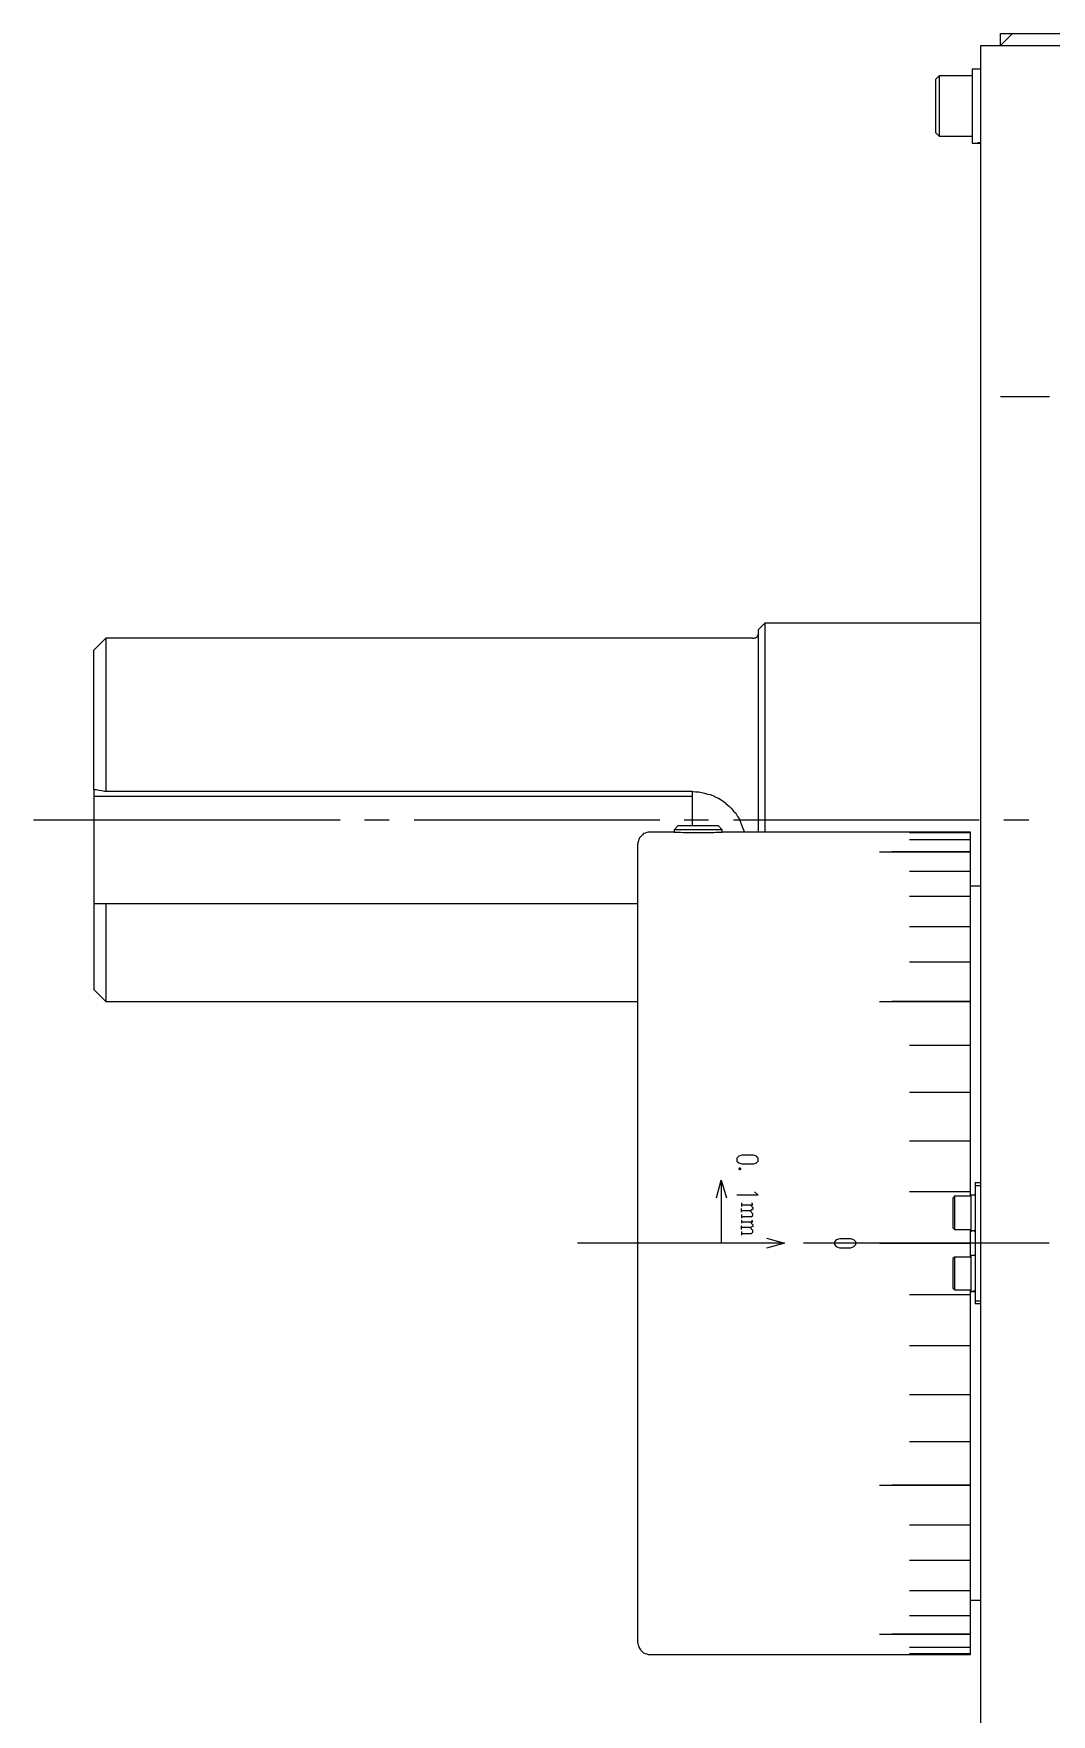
# Model space of a CAD drawing. Header units: millimetres. Extents: x -211 to 45495, y 24 to 52952.
# Drawn here: x 22339.5 to 22507.9, y 28214.1 to 28492 of the extents above; entities that cross this region are included whole.
import ezdxf

# ---------------------------------------------------------------- set-up
doc = ezdxf.new("R2010")
doc.units = ezdxf.units.MM
doc.layers.add('Layer2', color=7, linetype='Continuous')

# ---------------------------------------------------------------- blocks, each defined once
blk = doc.blocks.new('BLKF837')
at = {"layer": 'Layer2', "color": 7, "linetype": 'Continuous', "lineweight": 25}
for p, q in [((22439.44, 28226.01), (22439.44, 28225.75)), ((22439.44, 28225.75), (22439.53, 28225.5)), ((22439.53, 28225.5), (22439.61, 28225.24)), ((22439.61, 28225.24), (22439.7, 28225.06)), ((22439.7, 28225.06), (22439.87, 28224.81)), ((22439.87, 28224.81), (22440.04, 28224.63)), ((22440.04, 28224.63), (22440.21, 28224.46)), ((22440.21, 28224.46), (22440.39, 28224.29)), ((22440.39, 28224.29), (22440.64, 28224.2)), ((22440.64, 28224.2), (22440.9, 28224.12)), ((22440.9, 28224.12), (22441.16, 28224.03))]:
    blk.add_line(p, q, dxfattribs=at)
blk = doc.blocks.new('BLKF838')
at = {"layer": 'Layer2', "color": 7, "linetype": 'Continuous', "lineweight": 25}
for p, q in [((22439.61, 28358.8), (22439.53, 28358.54)), ((22439.7, 28359.06), (22439.61, 28358.8)), ((22439.87, 28359.23), (22439.7, 28359.06)), ((22440.04, 28359.4), (22439.87, 28359.23)), ((22440.21, 28359.57), (22440.04, 28359.4)), ((22440.39, 28359.75), (22440.21, 28359.57)), ((22440.64, 28359.83), (22440.39, 28359.75)), ((22440.9, 28359.92), (22440.64, 28359.83)), ((22441.16, 28360.01), (22440.9, 28359.92)), ((22441.42, 28360.01), (22441.16, 28360.01)), ((22439.53, 28358.54), (22439.44, 28358.28))]:
    blk.add_line(p, q, dxfattribs=at)
blk = doc.blocks.new('BLKF839')
at = {"layer": 'Layer2', "color": 7, "linetype": 'Continuous', "lineweight": 25}
for p, q in [((22445.47, 28360.01), (22446.5, 28360.01)), ((22446.5, 28360.01), (22446.93, 28359.92)), ((22446.93, 28359.92), (22452.01, 28359.92)), ((22452.01, 28359.92), (22452.36, 28360.01)), ((22452.36, 28360.01), (22452.79, 28360.01)), ((22452.79, 28360.01), (22452.87, 28360.01)), ((22452.87, 28360.01), (22453.3, 28360.01))]:
    blk.add_line(p, q, dxfattribs=at)
blk = doc.blocks.new('BLKF849')
at = {"layer": 'Layer2', "color": 7, "linetype": 'Continuous', "lineweight": 25}
for p, q in [((22458.64, 28392.04), (22458.81, 28392.13)), ((22458.81, 28392.13), (22458.9, 28392.13)), ((22458.9, 28392.13), (22459.07, 28392.21)), ((22459.07, 28392.21), (22459.16, 28392.3)), ((22459.16, 28392.3), (22459.25, 28392.38)), ((22459.25, 28392.38), (22459.33, 28392.56)), ((22459.33, 28392.64), (22459.42, 28392.73)), ((22459.33, 28392.56), (22459.33, 28392.64)), ((22459.42, 28392.73), (22459.42, 28392.9)), ((22458.38, 28392.04), (22458.64, 28392.04))]:
    blk.add_line(p, q, dxfattribs=at)
blk = doc.blocks.new('BLKF850')
at = {"layer": 'Layer2', "color": 7, "linetype": 'Continuous', "lineweight": 25}
for p, q in [((22448.4, 28366.72), (22448.57, 28366.72)), ((22448.57, 28366.72), (22449, 28366.64)), ((22449, 28366.64), (22449.51, 28366.64)), ((22449.51, 28366.64), (22450.03, 28366.55)), ((22450.03, 28366.55), (22450.46, 28366.46)), ((22450.46, 28366.46), (22450.98, 28366.29)), ((22450.98, 28366.29), (22451.32, 28366.21)), ((22451.32, 28366.21), (22451.41, 28366.21)), ((22451.41, 28366.21), (22451.84, 28366.03)), ((22451.84, 28366.03), (22452.36, 28365.78)), ((22452.36, 28365.78), (22452.79, 28365.6)), ((22452.79, 28365.6), (22453.22, 28365.34)), ((22453.22, 28365.34), (22453.56, 28365.09)), ((22453.56, 28365.09), (22453.91, 28364.83)), ((22453.91, 28364.83), (22453.99, 28364.74)), ((22453.99, 28364.74), (22454.34, 28364.48)), ((22454.34, 28364.48), (22454.6, 28364.23)), ((22454.6, 28364.23), (22454.94, 28363.88)), ((22454.94, 28363.88), (22455.28, 28363.45)), ((22455.28, 28363.45), (22455.63, 28363.11)), ((22455.63, 28363.11), (22455.89, 28362.68)), ((22455.89, 28362.68), (22455.97, 28362.59)), ((22455.97, 28362.59), (22455.97, 28362.5)), ((22455.97, 28362.5), (22456.23, 28362.07)), ((22456.23, 28362.07), (22456.4, 28361.64)), ((22456.4, 28361.64), (22456.58, 28361.21)), ((22456.58, 28361.21), (22456.75, 28360.78)), ((22456.75, 28360.78), (22456.92, 28360.35))]:
    blk.add_line(p, q, dxfattribs=at)
blk = doc.blocks.new('BLKF851')
at = {"layer": 'Layer2', "color": 7, "linetype": 'Continuous', "lineweight": 25}
for p, q in [((22349.45, 28366.98), (22349.45, 28367.07)), ((22349.88, 28366.98), (22349.45, 28366.98)), ((22350.31, 28366.89), (22349.88, 28366.98)), ((22350.74, 28366.81), (22350.31, 28366.89)), ((22351.17, 28366.72), (22350.74, 28366.81)), ((22351.43, 28366.72), (22351.17, 28366.72))]:
    blk.add_line(p, q, dxfattribs=at)
blk = doc.blocks.new('BLKF1519')
at = {"layer": 'Layer2', "color": 7, "linetype": 'Continuous', "lineweight": 25}
for p, q in [((22472.25, 28292.58), (22471.99, 28292.23)), ((22471.99, 28292.23), (22471.99, 28291.8)), ((22472.85, 28292.75), (22472.25, 28292.58)), ((22474.66, 28292.75), (22472.85, 28292.75)), ((22475.18, 28292.58), (22474.66, 28292.75)), ((22475.52, 28292.23), (22475.18, 28292.58)), ((22475.52, 28291.8), (22475.52, 28292.23)), ((22471.99, 28291.8), (22472.25, 28291.46)), ((22472.25, 28291.46), (22472.77, 28291.29)), ((22472.77, 28291.29), (22474.66, 28291.29)), ((22474.66, 28291.29), (22475.18, 28291.46))]:
    blk.add_line(p, q, dxfattribs=at)
blk = doc.blocks.new('BLKF1520')
at = {"layer": 'Layer2', "color": 7, "linetype": 'Continuous', "lineweight": 25}
for p, q in [((22456.15, 28306.44), (22455.8, 28306.1)), ((22455.8, 28306.1), (22455.8, 28305.58)), ((22456.66, 28306.61), (22456.15, 28306.44)), ((22458.56, 28306.61), (22456.66, 28306.61)), ((22459.07, 28306.44), (22458.56, 28306.61)), ((22459.33, 28306.1), (22459.07, 28306.44)), ((22459.33, 28305.58), (22459.33, 28306.1)), ((22455.8, 28305.58), (22456.15, 28305.32)), ((22456.15, 28305.32), (22456.66, 28305.15)), ((22456.66, 28305.15), (22458.56, 28305.15)), ((22458.56, 28305.15), (22459.07, 28305.32))]:
    blk.add_line(p, q, dxfattribs=at)
blk = doc.blocks.new('BLKF1521')
at = {"layer": 'Layer2', "color": 7, "linetype": 'Continuous', "lineweight": 25}
for p, q in [((22456.15, 28304.38), (22456.15, 28304.29)), ((22456.15, 28304.29), (22456.23, 28304.2)), ((22456.32, 28304.46), (22456.23, 28304.46)), ((22456.23, 28304.2), (22456.32, 28304.2)), ((22456.49, 28304.38), (22456.32, 28304.46)), ((22456.32, 28304.2), (22456.49, 28304.29)), ((22456.49, 28304.29), (22456.49, 28304.38))]:
    blk.add_line(p, q, dxfattribs=at)
blk = doc.blocks.new('BLKF1522')
at = {"layer": 'Layer2', "color": 7, "linetype": 'Continuous', "lineweight": 25}
for p, q in [((22458.04, 28298.35), (22458.47, 28297.92)), ((22458.47, 28297.66), (22458.04, 28297.4)), ((22458.47, 28297.92), (22458.47, 28297.66))]:
    blk.add_line(p, q, dxfattribs=at)
blk = doc.blocks.new('BLKF1523')
at = {"layer": 'Layer2', "color": 7, "linetype": 'Continuous', "lineweight": 25}
for p, q in [((22456.58, 28296.45), (22458.21, 28296.45)), ((22458.21, 28296.45), (22458.47, 28296.63)), ((22458.47, 28296.63), (22458.47, 28296.88))]:
    blk.add_line(p, q, dxfattribs=at)
blk = doc.blocks.new('BLKF1524')
at = {"layer": 'Layer2', "color": 7, "linetype": 'Continuous', "lineweight": 25}
for p, q in [((22458.04, 28295.59), (22458.47, 28295.08)), ((22458.47, 28294.82), (22458.04, 28294.64)), ((22458.47, 28295.08), (22458.47, 28294.82))]:
    blk.add_line(p, q, dxfattribs=at)
blk = doc.blocks.new('BLKF1525')
at = {"layer": 'Layer2', "color": 7, "linetype": 'Continuous', "lineweight": 25}
for p, q in [((22456.58, 28293.61), (22458.21, 28293.61)), ((22458.21, 28293.61), (22458.47, 28293.87)), ((22458.47, 28293.87), (22458.47, 28294.13))]:
    blk.add_line(p, q, dxfattribs=at)
blk = doc.blocks.new('BLKF800')
at = {"layer": 'Layer2', "color": 7, "linetype": 'Continuous', "lineweight": 25}
for p, q in [((22496.19, 28094), (22496.19, 28490.04)), ((22496.19, 28490.04), (22614.42, 28490.04)), ((22499.46, 28490.04), (22499.46, 28492.02)), ((22499.46, 28492.02), (22501.44, 28492.02)), ((22499.46, 28490.04), (22501.44, 28492.02)), ((22501.44, 28492.02), (22637.93, 28492.02)), ((22489.3, 28485.04), (22488.7, 28484.44)), ((22488.7, 28484.44), (22488.7, 28475.66)), ((22489.3, 28485.04), (22489.3, 28475.05)), ((22494.72, 28485.04), (22489.3, 28485.04)), ((22494.72, 28486.16), (22494.72, 28473.93)), ((22496.19, 28486.16), (22494.72, 28486.16)), ((22488.7, 28475.66), (22489.3, 28475.05)), ((22489.3, 28475.05), (22494.72, 28475.05)), ((22494.72, 28473.93), (22495.59, 28473.93)), ((22495.5, 28473.93), (22496.19, 28473.93)), ((22495.59, 28473.93), (22495.76, 28474.02)), ((22495.76, 28474.02), (22496.19, 28474.02)), ((22499.46, 28432), (22507.56, 28432)), ((22460.45, 28394.54), (22459.42, 28393.5)), ((22459.42, 28360.01), (22459.42, 28393.5)), ((22459.42, 28392.9), (22459.42, 28392.99)), ((22460.45, 28394.54), (22460.45, 28360.01)), ((22496.19, 28394.54), (22460.45, 28394.54)), ((22351.43, 28392.04), (22349.45, 28390.06)), ((22349.45, 28367.07), (22349.45, 28390.06)), ((22351.43, 28392.04), (22351.43, 28366.72)), ((22458.38, 28392.04), (22351.43, 28392.04)), ((22349.45, 28367.07), (22349.45, 28348.12)), ((22349.45, 28365.95), (22448.4, 28365.95)), ((22448.4, 28366.72), (22351.43, 28366.72)), ((22448.4, 28366.72), (22448.4, 28361.04)), ((22390.18, 28361.99), (22339.46, 28361.99)), ((22398.28, 28361.99), (22394.23, 28361.99)), ((22443.06, 28361.99), (22402.41, 28361.99)), ((22451.15, 28361.99), (22447.1, 28361.99)), ((22495.93, 28361.99), (22455.28, 28361.99)), ((22504.11, 28361.99), (22499.98, 28361.99)), ((22445.47, 28360.01), (22441.42, 28360.01)), ((22446.07, 28361.04), (22445.47, 28360.35)), ((22445.47, 28360.35), (22445.47, 28360.01)), ((22453.39, 28360.35), (22445.47, 28360.35)), ((22452.79, 28361.04), (22446.07, 28361.04)), ((22453.39, 28360.35), (22452.79, 28361.04)), ((22453.3, 28360.01), (22453.39, 28360.01)), ((22453.39, 28360.01), (22453.39, 28360.35)), ((22494.47, 28360.01), (22453.39, 28360.01)), ((22456.92, 28360.35), (22457.09, 28360.01)), ((22484.39, 28359.92), (22494.47, 28359.92)), ((22484.39, 28359.92), (22494.47, 28359.92)), ((22484.39, 28358.8), (22494.47, 28358.8)), ((22484.39, 28358.8), (22494.47, 28358.8)), ((22494.47, 28299.81), (22494.47, 28360.01)), ((22439.44, 28358.28), (22439.44, 28358.02)), ((22439.44, 28226.01), (22439.44, 28358.02)), ((22479.4, 28356.73), (22494.47, 28356.73)), ((22494.47, 28356.73), (22481.46, 28356.73)), ((22484.39, 28353.55), (22494.47, 28353.55)), ((22484.39, 28353.55), (22494.47, 28353.55)), ((22496.19, 28351.05), (22494.47, 28351.05)), ((22349.45, 28348.12), (22349.45, 28334)), ((22439.44, 28348.12), (22349.45, 28348.12)), ((22351.43, 28348.12), (22351.43, 28332.02)), ((22484.39, 28349.41), (22494.47, 28349.41)), ((22484.39, 28349.41), (22494.47, 28349.41)), ((22484.39, 28344.42), (22494.47, 28344.42)), ((22484.39, 28344.42), (22494.47, 28344.42)), ((22484.39, 28338.56), (22494.47, 28338.56)), ((22484.39, 28338.56), (22494.47, 28338.56)), ((22349.45, 28334), (22351.43, 28332.02)), ((22351.43, 28332.02), (22439.44, 28332.02)), ((22479.4, 28332.02), (22494.47, 28332.02)), ((22494.47, 28332.02), (22481.46, 28332.02)), ((22484.39, 28324.78), (22494.47, 28324.78)), ((22484.39, 28324.78), (22494.47, 28324.78)), ((22484.39, 28317.03), (22494.47, 28317.03)), ((22484.39, 28317.03), (22494.47, 28317.03)), ((22484.39, 28308.94), (22494.47, 28308.94)), ((22484.39, 28308.94), (22494.47, 28308.94)), ((22456.23, 28304.46), (22456.15, 28304.38)), ((22456.15, 28304.46), (22456.4, 28304.2)), ((22456.4, 28304.46), (22456.15, 28304.2)), ((22459.07, 28305.32), (22459.33, 28305.58)), ((22452.44, 28299.55), (22453.22, 28302.48)), ((22453.22, 28302.48), (22454.08, 28299.55)), ((22453.22, 28302.48), (22453.22, 28292.06)), ((22459.33, 28299.98), (22458.73, 28300.5)), ((22484.39, 28300.59), (22494.47, 28300.59)), ((22484.39, 28300.59), (22494.47, 28300.59)), ((22495.24, 28302.05), (22495.24, 28281.99)), ((22495.24, 28302.05), (22496.19, 28302.05)), ((22496.19, 28301.53), (22495.24, 28301.53)), ((22459.33, 28299.98), (22455.8, 28299.98)), ((22456.58, 28298.69), (22456.58, 28298.09)), ((22456.58, 28298.35), (22458.47, 28298.35)), ((22456.58, 28297.14), (22456.58, 28297.75)), ((22458.47, 28298.35), (22458.3, 28298.69)), ((22491.8, 28299.81), (22491.54, 28299.47)), ((22491.54, 28299.47), (22491.54, 28294.56)), ((22491.8, 28299.81), (22491.8, 28294.3)), ((22494.55, 28299.81), (22491.8, 28299.81)), ((22494.55, 28299.98), (22494.55, 28294.04)), ((22495.24, 28299.98), (22494.55, 28299.98)), ((22458.04, 28297.4), (22456.58, 28297.4)), ((22456.58, 28296.8), (22456.58, 28296.19)), ((22456.58, 28295.85), (22456.58, 28295.33)), ((22456.58, 28295.59), (22458.47, 28295.59)), ((22456.58, 28294.3), (22456.58, 28294.9)), ((22458.47, 28296.88), (22458.04, 28297.4)), ((22458.47, 28295.59), (22458.3, 28295.85)), ((22454.6, 28292.06), (22429.45, 28292.06)), ((22463.72, 28292.06), (22453.22, 28292.06)), ((22458.04, 28294.64), (22456.58, 28294.64)), ((22456.58, 28293.96), (22456.58, 28293.35)), ((22458.47, 28294.13), (22458.04, 28294.64)), ((22462.69, 28292.06), (22458.64, 28292.06)), ((22460.71, 28292.84), (22463.72, 28292.06)), ((22463.72, 28292.06), (22460.71, 28291.2)), ((22507.47, 28292.06), (22466.82, 28292.06)), ((22479.4, 28292.06), (22494.47, 28292.06)), ((22494.47, 28292.06), (22481.46, 28292.06)), ((22491.54, 28294.56), (22491.8, 28294.3)), ((22491.8, 28294.3), (22494.55, 28294.3)), ((22494.47, 28289.74), (22494.47, 28294.3)), ((22494.55, 28294.04), (22494.64, 28294.04)), ((22494.64, 28294.04), (22494.72, 28294.13)), ((22494.72, 28294.13), (22495.24, 28294.13)), ((22494.9, 28294.13), (22495.07, 28294.13)), ((22495.07, 28294.13), (22495.07, 28294.04)), ((22495.07, 28294.04), (22495.24, 28294.04)), ((22475.18, 28291.46), (22475.52, 28291.8)), ((22491.8, 28289.74), (22491.54, 28289.48)), ((22491.54, 28289.48), (22491.54, 28284.57)), ((22491.8, 28289.74), (22491.8, 28284.31)), ((22494.55, 28289.74), (22491.8, 28289.74)), ((22494.55, 28289.99), (22494.55, 28284.05)), ((22495.24, 28289.99), (22494.55, 28289.99)), ((22491.54, 28284.57), (22491.8, 28284.31)), ((22491.8, 28284.31), (22494.55, 28284.31)), ((22494.47, 28224.03), (22494.47, 28284.31)), ((22494.55, 28284.05), (22494.81, 28284.05)), ((22494.81, 28284.05), (22494.9, 28284.14)), ((22494.9, 28284.14), (22494.9, 28284.05)), ((22494.9, 28284.14), (22495.24, 28284.14)), ((22494.9, 28284.05), (22495.24, 28284.05)), ((22484.39, 28283.54), (22494.47, 28283.54)), ((22484.39, 28283.54), (22494.47, 28283.54)), ((22495.24, 28282.5), (22496.19, 28282.5)), ((22496.19, 28281.99), (22495.24, 28281.99)), ((22484.39, 28275.1), (22494.47, 28275.1)), ((22484.39, 28275.1), (22494.47, 28275.1)), ((22484.39, 28267), (22494.47, 28267)), ((22484.39, 28267), (22494.47, 28267)), ((22484.39, 28259.25), (22494.47, 28259.25)), ((22484.39, 28259.25), (22494.47, 28259.25)), ((22479.4, 28252.02), (22494.47, 28252.02)), ((22494.47, 28252.02), (22481.46, 28252.02)), ((22484.39, 28245.47), (22494.47, 28245.47)), ((22484.39, 28245.47), (22494.47, 28245.47)), ((22484.39, 28239.62), (22494.47, 28239.62)), ((22484.39, 28239.62), (22494.47, 28239.62)), ((22484.39, 28234.62), (22494.47, 28234.62)), ((22484.39, 28234.62), (22494.47, 28234.62)), ((22494.47, 28232.99), (22496.19, 28232.99)), ((22484.39, 28230.49), (22494.47, 28230.49)), ((22484.39, 28230.49), (22494.47, 28230.49)), ((22479.4, 28227.39), (22494.47, 28227.39)), ((22494.47, 28227.39), (22481.46, 28227.39)), ((22441.16, 28224.03), (22441.42, 28224.03)), ((22441.42, 28224.03), (22494.47, 28224.03)), ((22484.39, 28225.24), (22494.47, 28225.24)), ((22484.39, 28225.24), (22494.47, 28225.24)), ((22484.39, 28224.2), (22494.47, 28224.2)), ((22484.39, 28224.2), (22494.47, 28224.2))]:
    blk.add_line(p, q, dxfattribs=at)
for name in ['BLKF849', 'BLKF851', 'BLKF850', 'BLKF838', 'BLKF839', 'BLKF1520', 'BLKF1521', 'BLKF1522', 'BLKF1523', 'BLKF1524', 'BLKF1525', 'BLKF1519', 'BLKF837']:
    blk.add_blockref(name, (0, 0), dxfattribs=at)

msp = doc.modelspace()

# ---------------------------------------------------------------- block references
at = {"layer": 'Layer2', "color": 7, "linetype": 'Continuous', "lineweight": 25}
msp.add_blockref('BLKF800', (0, 0), dxfattribs=at)

doc.saveas('drawing.dxf')
